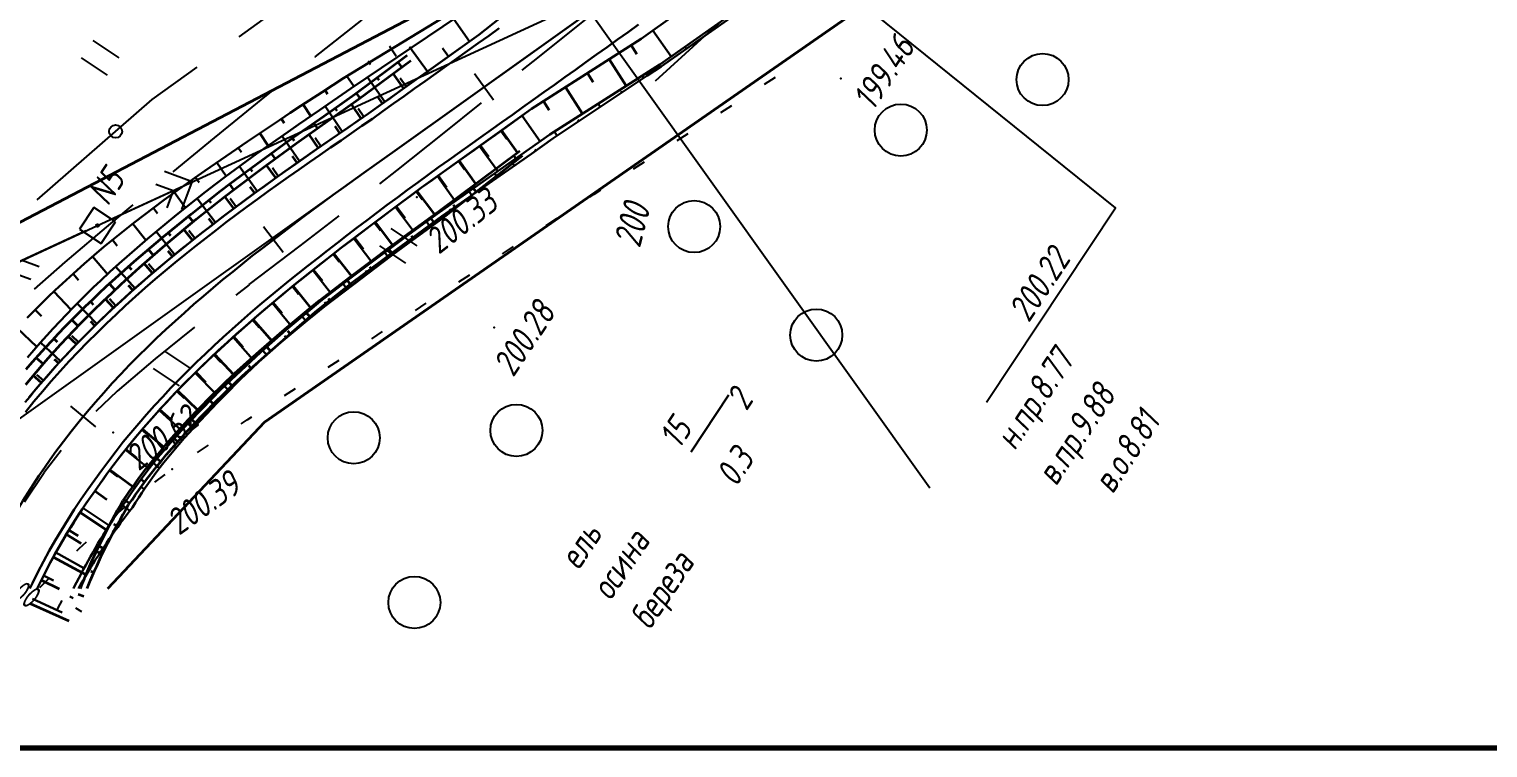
# Paper-space layout 'Лист1' of a CAD drawing. Header units: millimetres. Extents: x -631 to 409, y -3 to 286.
# Drawn here: x -573.6 to -461.5, y 0.6 to 55.8 of the extents above; entities that cross this region are included whole.
import ezdxf

# ---------------------------------------------------------------- set-up
doc = ezdxf.new("R2010")
doc.units = ezdxf.units.MM
doc.linetypes.add('CONTI', pattern=[0])
for name, color, linetype, lineweight in [('10', 1, 'Continuous', 35), ('КОПИЯ_ОСЬ_13_ОТКОСЫ', 7, 'Continuous', 30), ('КОПИЯ_ОСЬ_ГРАНИЦЫ_ПОЛОС', 7, 'Continuous', 30), ('ОСЬ_ВЕРХ_ПОКРЫТИЯ_ГРАНИЦЫ_ПОЛОС', 7, 'Continuous', 30), ('ОСЬ_ВЕРХ_ПОКРЫТИЯ_ОСЬ', 1, 'Continuous', 30), ('Ось_примыкания', 1, 'Continuous', 35)]:
    doc.layers.add(name, color=color, linetype=linetype, lineweight=lineweight)
for name, color, linetype in [('_Оформление', 7, 'Continuous'), ('GOR_BDEFAULT', 212, 'CONTI'), ('NAD_MDEFAULT', 7, 'CONTI'), ('PI_OTDEFAULT', 172, 'CONTI'), ('PI_TTDEFAULT', 5, 'CONTI'), ('PLN_O', 7, 'CONTI'), ('SIT_LDEFAULT', 7, 'CONTI'), ('USLZNDEFAULT', 7, 'CONTI'), ('ZAPSKDEFAULT', 7, 'CONTI'), ('КОПИЯ_ОСЬ_ТАНГЕНСЫ', 1, 'Continuous'), ('ОСЬ_ВЕРХ_ПОКРЫТИЯ_ОТКОСЫ', 7, 'Continuous'), ('ОСЬ_ВЕРХ_ПОКРЫТИЯ_ПИКЕТЫ', 1, 'Continuous')]:
    doc.layers.add(name, color=color, linetype=linetype)
doc.styles.add('eskd', font='isocpeur.ttf', dxfattribs={"width": 1.2, "height": 2})
doc.styles.add('SHRFT', font='isocpeui.ttf')

# ---------------------------------------------------------------- blocks, each defined once
blk = doc.blocks.new('BL_2011')
at = {"color": 0}
for p, q in [((0, 0), (0, 2.4)), ((1.6, 0), (1.6, 2.4))]:
    blk.add_line(p, q, dxfattribs=at)
blk = doc.blocks.new('BL_2004')
at = {"color": 0}
blk.add_circle((0, 0), 2, dxfattribs=at)
blk = doc.blocks.new('BL_27')
at = {"color": 0}
for p, q in [((1, 1), (-1, 1)), ((-1, 1), (-1, -1)), ((1, -1), (1, 1)), ((-1, -1), (1, -1))]:
    blk.add_line(p, q, dxfattribs=at)
blk.add_circle((0, 0), 0.1, dxfattribs=at)

psp = doc.layouts.new('Лист1')

# ---------------------------------------------------------------- linework, layer by layer
at = {"ltscale": 7}
psp.add_lwpolyline([(-504.38, 20.56), (-560.51, 99.21)], dxfattribs=at)
at = {"linetype": 'Continuous'}
psp.add_lwpolyline([(-500.03, 27.17), (-490.11, 42.11), (-517.47, 64.17)], dxfattribs=at)
at = {"layer": '10'}
for points in [[(-92.37, 258.43), (-170.38, 249.03), (-226.68, 234.41), (-242.31, 227.91), (-240.32, 222.54), (-285.42, 203.07), (-319.07, 188.56), (-323.09, 192.71), (-345.73, 183.06), (-454.27, 132.44), (-502.54, 98.35), (-496.17, 91.76), (-522.51, 73.93), (-531.79, 66.03), (-540.25, 58.84), (-582.85, 36.58), (-595.47, 25.73), (-599.68, 15.14)], [(358.59, 198.79), (260.03, 220.95), (172.12, 231.93), (84.45, 235.37), (-3.92, 238.51), (-96.69, 237.8), (-169.26, 228.22), (-179.86, 225.38), (-179.86, 225.38), (-219.76, 204.92), (-333.48, 155.76), (-439.31, 106.41), (-511.15, 56.46), (-555.55, 25.63), (-567.6, 12.84)], [(-567.6, 12.84), (-555.55, 25.63), (-511.15, 56.46), (-439.31, 106.41), (-333.48, 155.76), (-219.76, 204.92), (-179.86, 225.38), (-179.86, 225.38), (-169.26, 228.22), (-96.69, 237.8), (-3.92, 238.51), (84.45, 235.37), (172.12, 231.93), (260.03, 220.95), (358.59, 198.79)], [(-599.68, 15.14), (-595.47, 25.73), (-582.85, 36.58), (-540.25, 58.84), (-531.79, 66.03), (-522.51, 73.93), (-496.17, 91.76), (-502.54, 98.35), (-454.27, 132.44), (-345.73, 183.06)]]:
    psp.add_lwpolyline(points, dxfattribs=at)
at = {"layer": '_Оформление', "lineweight": 70, "ltscale": 200}
psp.add_lwpolyline([(409.25, 286.47), (-630.97, 286.47), (-630.97, 0.59), (409.25, 0.59)], close=True, dxfattribs=at)
at = {"layer": 'GOR_BDEFAULT', "color": 212, "elevation": 200, "flags": 128}
for points in [[(-504.55, 73.48), (-504.91, 72.82), (-505.75, 72.06), (-509.86, 67.37), (-513.08, 63.64), (-515.67, 60.57), (-518.28, 58.35), (-520.8, 56.13), (-523.19, 53.94), (-525.49, 51.84)], [(-571.14, 11.91), (-571.29, 11.63), (-571.53, 11.15)], [(-569.59, 11.04), (-570.04, 11.33)]]:
    psp.add_lwpolyline(points, dxfattribs=at)
at = {"layer": 'NAD_MDEFAULT', "color": 0}
psp.add_line((-522.74, 23.36), (-519.83, 27.74), dxfattribs=at)
at = {"layer": 'PI_TTDEFAULT', "color": 5}
for p in [(-511.21, 52.06, 199.46), (-543.83, 42.93, 200.33), (-537.88, 32.92, 200.28), (-567.19, 24.85, 200.62), (-562.65, 22.01, 200.39)]:
    psp.add_point(p, dxfattribs=at)
at = {"layer": 'PLN_O'}
for p, q in [((-557.49, 55.27), (-544.52, 64.64)), ((-564.19, 50.43), (-560.73, 52.93)), ((-573.03, 42.73), (-564.19, 50.43))]:
    psp.add_line(p, q, dxfattribs=at)
psp.add_circle((-566.99, 47.99), 0.5, dxfattribs=at)
at = {"layer": 'SIT_LDEFAULT', "color": 7}
for p, q in [((-568.38, 40.76), (-517.55, 64.15)), ((-551.65, 53.73), (-548.04, 56.57)), ((-530.54, 56.84), (-534.42, 53.75)), ((-551.68, 53.71), (-551.65, 53.73)), ((-534.43, 53.75), (-535.75, 52.69)), ((-517.08, 51.62), (-516.24, 52.16)), ((-559.4, 47.48), (-555.38, 50.74)), ((-555.38, 50.74), (-554.8, 51.2)), ((-538.87, 50.19), (-541.89, 47.77)), ((-520.44, 49.45), (-519.6, 49.99)), ((-562.56, 44.89), (-559.4, 47.48)), ((-541.89, 47.77), (-545.38, 44.97)), ((-523.8, 47.28), (-522.96, 47.82)), ((-561.11, 44.11), (-563.24, 44.9)), ((-545.38, 44.97), (-546.69, 43.95)), ((-527.16, 45.12), (-526.32, 45.66)), ((-567.47, 41.18), (-561.11, 44.11)), ((-563.89, 43.92), (-562.57, 43.44)), ((-561.9, 41.99), (-561.11, 44.11)), ((-562.57, 43.44), (-563.06, 42.11)), ((-530.53, 42.94), (-530.18, 43.16)), ((-530.19, 43.17), (-529.68, 43.49)), ((-567.37, 40.91), (-565.65, 42.34)), ((-610.49, 21.23), (-568.38, 40.76)), ((-570.88, 37.93), (-567.37, 40.91)), ((-549.83, 41.5), (-552.82, 39.2)), ((-533.88, 40.76), (-533.04, 41.31)), ((-569.29, 40.35), (-575.64, 37.4)), ((-552.82, 39.2), (-556.74, 36.21)), ((-537.24, 38.58), (-536.4, 39.13)), ((-575.64, 37.4), (-573.52, 36.62)), ((-572.86, 37.58), (-574.19, 38.07)), ((-573.24, 35.85), (-570.87, 37.93)), ((-556.72, 36.2), (-557.76, 35.39)), ((-540.59, 36.41), (-539.75, 36.95)), ((-543.94, 34.23), (-543.1, 34.77)), ((-560.93, 32.94), (-563.96, 30.5)), ((-547.3, 32.05), (-546.46, 32.6)), ((-563.96, 30.5), (-566.88, 28.01)), ((-550.65, 29.87), (-549.81, 30.41)), ((-554, 27.68), (-553.16, 28.23)), ((-566.88, 28.01), (-568.51, 26.44)), ((-557.34, 25.5), (-556.87, 25.82)), ((-556.87, 25.82), (-556.51, 26.04)), ((-560.69, 23.3), (-559.85, 23.86)), ((-571.17, 23.46), (-572.49, 21.75)), ((-572.48, 21.74), (-574, 19.48)), ((-563.97, 21.01), (-563.17, 21.62)), ((-567.05, 18.45), (-566.29, 19.1)), ((-569.97, 15.74), (-569.79, 15.91)), ((-569.79, 15.91), (-569.24, 16.42)), ((-572.82, 12.91), (-572.12, 13.62))]:
    psp.add_line(p, q, dxfattribs=at)
at = {"layer": 'КОПИЯ_ОСЬ_13_ОТКОСЫ'}
for points in [[(-573.02, 12.84), (-572.92, 13.04), (-572.75, 13.4), (-572.57, 13.75), (-572.39, 14.11), (-572.2, 14.47), (-572.02, 14.82), (-571.83, 15.17), (-571.63, 15.52), (-571.44, 15.87), (-571.24, 16.22), (-571.04, 16.56), (-570.84, 16.91), (-570.63, 17.25), (-570.42, 17.59), (-570.21, 17.93), (-569.99, 18.27), (-569.78, 18.61), (-569.56, 18.94), (-569.34, 19.27), (-569.11, 19.6), (-568.88, 19.93), (-568.65, 20.26), (-568.42, 20.58), (-568.19, 20.91), (-567.91, 21.29), (-567.64, 21.68), (-567.35, 22.06), (-567.07, 22.44), (-566.79, 22.81), (-566.4, 23.3), (-566.01, 23.79), (-565.62, 24.27), (-565.22, 24.75), (-564.81, 25.24), (-564.39, 25.72), (-563.96, 26.2), (-563.53, 26.68), (-563.09, 27.15), (-562.65, 27.62), (-562.21, 28.09), (-561.76, 28.55), (-559.9, 30.38), (-557.98, 32.15), (-556.01, 33.89), (-553.98, 35.59), (-551.86, 37.3), (-549.61, 39.05), (-547.33, 40.78), (-545.79, 41.94), (-543.47, 43.67), (-535.01, 49.71), (-526.58, 55.11), (-503.54, 71.55)], [(-570.23, 12.84), (-570.18, 12.96), (-570, 13.3), (-569.83, 13.64), (-569.65, 13.97), (-569.48, 14.31), (-569.29, 14.65), (-569.11, 14.98), (-568.92, 15.31), (-568.73, 15.64), (-568.54, 15.97), (-568.35, 16.3), (-568.15, 16.63), (-567.95, 16.95), (-567.75, 17.27), (-567.54, 17.6), (-567.34, 17.92), (-567.13, 18.24), (-566.91, 18.55), (-566.7, 18.87), (-566.48, 19.18), (-566.26, 19.49), (-566.01, 19.87), (-565.75, 20.24), (-565.49, 20.61), (-565.23, 20.98), (-564.96, 21.34), (-564.51, 21.95), (-564.13, 22.43), (-563.74, 22.91), (-563.34, 23.38), (-562.95, 23.84), (-562.54, 24.31), (-562.13, 24.77), (-561.71, 25.23), (-561.29, 25.69), (-559.54, 27.49), (-558.95, 28.08), (-557.73, 29.25), (-555.85, 30.99), (-553.91, 32.7), (-551.91, 34.38), (-551.23, 34.93), (-549.01, 36.65), (-546.74, 38.35), (-545.98, 38.92), (-544.44, 40.05), (-542.11, 41.75), (-533.6, 47.74), (-525.15, 53.12), (-502.02, 69.41)], [(-570.23, 12.84), (-570.18, 12.96), (-570, 13.3), (-569.83, 13.64), (-569.65, 13.97), (-569.48, 14.31), (-569.29, 14.65), (-569.11, 14.98), (-568.92, 15.31), (-568.73, 15.64), (-568.54, 15.97), (-568.35, 16.3), (-568.15, 16.63), (-567.95, 16.95), (-567.75, 17.27), (-567.54, 17.6), (-567.34, 17.92), (-567.13, 18.24), (-566.91, 18.55), (-566.7, 18.87), (-566.48, 19.18), (-566.26, 19.49), (-566.01, 19.87), (-565.75, 20.24), (-565.49, 20.61), (-565.23, 20.98), (-564.96, 21.34), (-564.51, 21.95), (-564.13, 22.43), (-563.74, 22.91), (-563.34, 23.38), (-562.95, 23.84), (-562.54, 24.31), (-562.13, 24.77), (-561.71, 25.23), (-561.29, 25.69), (-559.54, 27.49), (-558.95, 28.08), (-557.73, 29.25), (-555.85, 30.99), (-553.91, 32.7), (-551.91, 34.38), (-551.23, 34.93), (-549.01, 36.65), (-546.74, 38.35), (-545.98, 38.92), (-544.44, 40.05), (-542.11, 41.75), (-533.6, 47.74), (-525.15, 53.12), (-502.02, 69.41)], [(-573.94, 27.17), (-573.6, 27.59), (-573.25, 28.02), (-572.79, 28.56), (-572.32, 29.1), (-571.85, 29.63), (-571.38, 30.16), (-570.89, 30.69), (-570.39, 31.22), (-569.89, 31.74), (-569.38, 32.25), (-568.88, 32.76), (-568.36, 33.26), (-567.85, 33.76), (-567.33, 34.26), (-566.63, 34.91), (-565.92, 35.55), (-565.21, 36.18), (-563.05, 38.02), (-560.86, 39.8), (-558.63, 41.51), (-556.34, 43.21), (-553.95, 44.93), (-551.54, 46.61), (-549.94, 47.72), (-547.54, 49.36), (-539.07, 55.41), (-531.23, 61.62)], [(-573.8, 33.65), (-573.26, 34.19), (-572.72, 34.73), (-572.18, 35.26), (-571.63, 35.79), (-571.08, 36.3), (-570.52, 36.81), (-569.96, 37.31), (-569.4, 37.81), (-568.65, 38.47), (-567.89, 39.11), (-565.58, 40.96), (-563.25, 42.72), (-560.91, 44.41), (-560.13, 44.95), (-556.86, 47.2), (-554.38, 48.86), (-553.56, 49.41), (-552.74, 49.94), (-551.1, 51.01), (-549.47, 52.07), (-539.73, 57.99)], [(-573.77, 30.6), (-573.29, 31.17), (-572.79, 31.73), (-572.29, 32.29), (-571.79, 32.83), (-571.28, 33.38), (-570.77, 33.91), (-570.25, 34.45), (-569.74, 34.97), (-569.21, 35.49), (-568.69, 36), (-568.15, 36.51), (-567.44, 37.18), (-566.73, 37.84), (-564.54, 39.74), (-562.32, 41.58), (-560.07, 43.34), (-559.32, 43.92), (-558.57, 44.49), (-556.15, 46.25), (-553.73, 47.96), (-552.92, 48.52), (-551.31, 49.63), (-548.91, 51.29), (-539.47, 57.65)], [(-573.77, 30.6), (-573.29, 31.17), (-572.79, 31.73), (-572.29, 32.29), (-571.79, 32.83), (-571.28, 33.38), (-570.77, 33.91), (-570.25, 34.45), (-569.74, 34.97), (-569.21, 35.49), (-568.69, 36), (-568.15, 36.51), (-567.44, 37.18), (-566.73, 37.84), (-564.54, 39.74), (-562.32, 41.58), (-560.07, 43.34), (-559.32, 43.92), (-558.57, 44.49), (-556.15, 46.25), (-553.73, 47.96), (-552.92, 48.52), (-551.31, 49.63), (-548.91, 51.28), (-539.47, 57.65)], [(-569.85, 12.84), (-569.7, 13.12), (-569.5, 13.46), (-569.31, 13.78), (-569.12, 14.11), (-568.93, 14.43), (-568.73, 14.75), (-568.53, 15.07), (-568.32, 15.39), (-568.12, 15.71), (-567.91, 16.02), (-567.7, 16.34), (-567.49, 16.65), (-567.27, 16.96), (-567.05, 17.27), (-566.83, 17.57), (-566.61, 17.88), (-566.38, 18.18), (-566.16, 18.48), (-565.93, 18.78), (-565.69, 19.08), (-565.46, 19.46), (-565.21, 19.83), (-564.97, 20.21), (-564.72, 20.58), (-564.47, 20.95), (-564.04, 21.56), (-563.66, 22.04), (-563.29, 22.52), (-562.9, 22.99), (-562.52, 23.45), (-562.12, 23.92), (-561.72, 24.39), (-561.31, 24.85), (-560.9, 25.31), (-559.19, 27.12), (-558.6, 27.71), (-557.41, 28.9), (-555.56, 30.65), (-553.65, 32.38), (-551.68, 34.08), (-551.01, 34.64), (-548.79, 36.36), (-546.53, 38.06), (-545.77, 38.63), (-544.23, 39.76), (-541.91, 41.47), (-535, 46.26), (-533.38, 47.43), (-526.15, 52.27), (-525.05, 52.97), (-518.5, 57.57)], [(-539.77, 54.91), (-540.99, 56.62)], [(-525.69, 55.74), (-524.27, 53.74)], [(-521.45, 55.5), (-521.49, 55.55)], [(-545.94, 54.54), (-545.41, 53.78)], [(-543.02, 52.59), (-544.39, 54.5)], [(-541.39, 53.75), (-541.85, 54.39)], [(-527.35, 54.62), (-526.91, 53.93)], [(-523.09, 54.35), (-523.19, 54.5)], [(-547.58, 53.39), (-547.4, 53.13)], [(-529.03, 53.54), (-527.72, 51.49)], [(-524.73, 53.2), (-524.76, 53.25)], [(-549.22, 52.24), (-548.67, 51.46)], [(-546.28, 50.27), (-547.65, 52.18)], [(-544.65, 51.43), (-545.11, 52.07)], [(-530.71, 52.46), (-530.28, 51.78)], [(-526.4, 52.11), (-526.5, 52.26)], [(-550.89, 51.15), (-550.7, 50.85)], [(-532.4, 51.38), (-531.09, 49.34)], [(-528.06, 50.99), (-528.11, 51.07)], [(-552.57, 50.06), (-551.99, 49.17)], [(-549.56, 47.98), (-550.89, 49.92)], [(-547.91, 49.11), (-548.35, 49.76)], [(-534.08, 50.3), (-533.65, 49.63)], [(-529.72, 49.88), (-529.88, 50.11)], [(-554.24, 48.96), (-554.03, 48.63)], [(-535.74, 49.19), (-534.34, 47.22)], [(-531.38, 48.77), (-531.45, 48.87)], [(-555.9, 47.85), (-555.25, 46.88)], [(-552.85, 45.7), (-554.19, 47.63)], [(-551.21, 46.85), (-551.65, 47.49)], [(-537.37, 48.02), (-536.91, 47.38)], [(-533.04, 47.65), (-533.25, 47.96)], [(-557.56, 46.72), (-557.32, 46.38)], [(-539, 46.86), (-537.61, 44.92)], [(-534.67, 46.49), (-534.75, 46.6)], [(-559.2, 45.59), (-558.48, 44.55)], [(-556.11, 43.38), (-557.47, 45.28)], [(-554.48, 44.55), (-554.94, 45.18)], [(-540.62, 45.7), (-540.17, 45.06)], [(-536.31, 45.35), (-536.54, 45.67)], [(-560.85, 44.45), (-560.57, 44.06)], [(-542.25, 44.54), (-540.88, 42.62)], [(-537.96, 44.21), (-538.03, 44.31)], [(-562.47, 43.28), (-561.63, 42.11)], [(-559.31, 40.99), (-560.73, 42.82)], [(-557.72, 42.2), (-558.18, 42.82)], [(-543.87, 43.37), (-543.41, 42.75)], [(-539.6, 43.07), (-539.81, 43.37)], [(-564.08, 42.09), (-563.76, 41.67)], [(-545.48, 42.17), (-544.09, 40.31)], [(-541.24, 41.93), (-541.31, 42.02)], [(-565.67, 40.89), (-564.67, 39.63)], [(-547.08, 40.97), (-546.62, 40.36)], [(-542.87, 40.76), (-543.08, 41.05)], [(-567.24, 39.64), (-566.87, 39.18)], [(-562.45, 38.51), (-563.88, 40.28)], [(-560.9, 39.77), (-561.37, 40.36)], [(-548.67, 39.76), (-547.29, 37.94)], [(-544.48, 39.58), (-544.55, 39.68)], [(-568.77, 38.36), (-567.61, 37.02)], [(-550.26, 38.54), (-549.79, 37.95)], [(-546.09, 38.39), (-546.3, 38.68)], [(-570.27, 37.03), (-569.84, 36.56)], [(-565.5, 35.92), (-566.99, 37.6)], [(-563.98, 37.23), (-564.47, 37.8)], [(-551.83, 37.31), (-550.45, 35.54)], [(-547.69, 37.19), (-547.76, 37.29)], [(-553.39, 36.06), (-552.92, 35.47)], [(-549.28, 35.98), (-549.5, 36.27)], [(-571.74, 35.68), (-570.41, 34.28)], [(-566.98, 34.58), (-567.47, 35.11)], [(-554.93, 34.79), (-553.48, 33.05)], [(-550.86, 34.76), (-550.94, 34.86)], [(-573.17, 34.28), (-572.69, 33.79)], [(-568.43, 33.2), (-569.95, 34.76)], [(-552.39, 33.46), (-552.64, 33.76)], [(-574.57, 32.85), (-573.06, 31.42)], [(-556.46, 33.49), (-555.95, 32.92)], [(-571.22, 30.33), (-572.77, 31.76)], [(-569.84, 31.78), (-570.35, 32.27)], [(-557.96, 32.17), (-556.44, 30.44)], [(-553.9, 32.15), (-554, 32.26)], [(-559.43, 30.82), (-558.91, 30.25)], [(-555.38, 30.81), (-555.68, 31.14)], [(-572.55, 28.84), (-573.06, 29.28)], [(-560.87, 29.43), (-559.25, 27.78)], [(-556.84, 29.44), (-556.95, 29.56)], [(-558.27, 28.04), (-558.62, 28.39)], [(-562.28, 28.01), (-561.72, 27.47)], [(-563.65, 26.55), (-561.93, 24.99)], [(-559.67, 26.61), (-559.8, 26.74)], [(-564.97, 25.05), (-564.38, 24.55)], [(-561.04, 25.15), (-561.44, 25.52)], [(-562.35, 23.65), (-562.51, 23.78)], [(-566.24, 23.51), (-564.43, 22.06)], [(-563.62, 22.1), (-564.09, 22.47)], [(-567.46, 21.92), (-566.81, 21.44)], [(-564.79, 20.48), (-564.98, 20.6)], [(-565.9, 18.81), (-566.44, 19.23)], [(-569.5, 19.02), (-567.49, 17.68)], [(-570.58, 17.33), (-569.88, 16.9)], [(-567.1, 17.21), (-567.23, 17.3)], [(-568.22, 15.55), (-568.63, 15.82)], [(-571.59, 15.61), (-569.43, 14.4)], [(-572.53, 13.84), (-571.77, 13.46)], [(-569.27, 13.85), (-569.36, 13.9)], [(-573.39, 12.04), (-571.1, 10.99)], [(-570.26, 12.1), (-570.52, 12.24)]]:
    psp.add_lwpolyline(points, dxfattribs=at)
at = {"layer": 'КОПИЯ_ОСЬ_ГРАНИЦЫ_ПОЛОС'}
psp.add_lwpolyline([(-537.49, 55.92), (-538.3, 55.34), (-539.12, 54.76), (-539.93, 54.18), (-540.74, 53.6), (-541.56, 53.02), (-542.37, 52.44), (-543.18, 51.86), (-544, 51.28), (-544.81, 50.7), (-545.62, 50.12), (-546.44, 49.54), (-547.25, 48.96), (-548.05, 48.41), (-548.86, 47.86), (-549.66, 47.3), (-550.47, 46.75), (-551.27, 46.19), (-552.08, 45.63), (-552.88, 45.07), (-553.69, 44.5), (-554.49, 43.93), (-555.29, 43.36), (-556.09, 42.78), (-556.89, 42.19), (-557.69, 41.6), (-558.48, 41), (-559.27, 40.4), (-560.06, 39.79), (-560.85, 39.17), (-561.63, 38.54), (-562.41, 37.91), (-563.18, 37.27), (-563.95, 36.62), (-564.71, 35.96), (-565.47, 35.29), (-566.22, 34.61), (-566.96, 33.92), (-567.7, 33.22), (-568.42, 32.51), (-569.15, 31.78), (-569.86, 31.05), (-570.56, 30.31), (-571.25, 29.55), (-571.94, 28.78), (-572.61, 28), (-573.27, 27.21), (-573.92, 26.4)], dxfattribs=at)
at = {"layer": 'КОПИЯ_ОСЬ_ТАНГЕНСЫ'}
psp.add_line((-592.68, 12.84), (-440.58, 121.41), dxfattribs=at)
at = {"layer": 'ОСЬ_ВЕРХ_ПОКРЫТИЯ_ГРАНИЦЫ_ПОЛОС'}
for points in [[(-543.47, 52.27), (-539.07, 55.41), (-531.23, 61.62), (-473.18, 103.04), (-468.27, 106.52), (-464.98, 108.83), (-462.1, 110.84), (-455.87, 115.1)], [(-536.99, 48.29), (-535.01, 49.71), (-526.58, 55.11), (-503.54, 71.55), (-468.79, 96), (-464.7, 98.86), (-461.43, 101.13)], [(-526.78, 56.2), (-527.58, 55.62), (-528.39, 55.04), (-529.2, 54.47), (-530.01, 53.89), (-530.82, 53.31), (-531.63, 52.73), (-532.44, 52.16), (-533.25, 51.58), (-534.06, 51), (-534.87, 50.42), (-535.67, 49.85), (-536.48, 49.27), (-537.29, 48.69), (-538.1, 48.11), (-538.91, 47.54), (-539.72, 46.96), (-540.53, 46.38), (-541.34, 45.81), (-542.15, 45.23), (-542.95, 44.65), (-543.76, 44.07), (-544.54, 43.49), (-545.32, 42.91), (-546.1, 42.33), (-546.87, 41.75), (-547.64, 41.17), (-548.41, 40.59), (-549.18, 40.01), (-549.94, 39.42), (-550.7, 38.84), (-551.45, 38.25), (-552.21, 37.66), (-552.95, 37.06), (-553.69, 36.47), (-554.43, 35.86), (-555.16, 35.26), (-555.89, 34.65), (-556.61, 34.03), (-557.32, 33.42), (-558.02, 32.79), (-558.72, 32.16), (-559.41, 31.53), (-560.09, 30.89), (-560.77, 30.24), (-561.43, 29.59), (-562.09, 28.93), (-562.74, 28.26), (-563.37, 27.59), (-564, 26.91), (-564.62, 26.22), (-565.22, 25.52), (-565.81, 24.82), (-566.4, 24.11), (-566.96, 23.4), (-567.52, 22.67), (-568.06, 21.94), (-568.59, 21.2), (-569.13, 20.45), (-569.66, 19.69), (-570.18, 18.91), (-570.68, 18.13), (-571.16, 17.34), (-571.64, 16.54), (-572.1, 15.73), (-572.54, 14.92), (-572.97, 14.09), (-573.38, 13.26), (-573.58, 12.84)], [(-573.92, 26.4), (-573.27, 27.21), (-572.61, 28), (-571.94, 28.78), (-571.25, 29.55), (-570.56, 30.31), (-569.86, 31.05), (-569.15, 31.78), (-568.42, 32.51), (-567.7, 33.22), (-566.96, 33.92), (-566.22, 34.61), (-565.47, 35.29), (-564.71, 35.96), (-563.95, 36.62), (-563.18, 37.27), (-562.41, 37.91), (-561.63, 38.54), (-560.85, 39.17), (-560.06, 39.79), (-559.27, 40.4), (-558.48, 41), (-557.69, 41.6), (-556.89, 42.19), (-556.09, 42.78), (-555.29, 43.36), (-554.49, 43.93), (-553.69, 44.5), (-552.88, 45.07), (-552.08, 45.63), (-551.27, 46.19), (-550.47, 46.75), (-549.66, 47.3), (-548.86, 47.86), (-548.05, 48.41), (-547.25, 48.96), (-546.44, 49.54), (-545.62, 50.12), (-544.81, 50.7), (-544, 51.28), (-543.19, 51.86)], [(-573.66, 27.52), (-572.99, 28.32), (-572.31, 29.11), (-571.63, 29.88), (-570.93, 30.65), (-570.22, 31.4), (-569.5, 32.13), (-568.78, 32.86), (-568.04, 33.58), (-567.3, 34.28), (-566.55, 34.97), (-565.8, 35.66), (-565.04, 36.33), (-564.27, 37), (-563.5, 37.65), (-562.72, 38.3), (-561.94, 38.93), (-561.16, 39.56), (-560.37, 40.18), (-559.58, 40.79), (-558.79, 41.4), (-557.99, 42), (-557.19, 42.59), (-556.39, 43.18), (-555.58, 43.76), (-554.78, 44.34), (-553.98, 44.91), (-553.17, 45.48), (-552.36, 46.04), (-551.56, 46.6), (-550.75, 47.16), (-549.94, 47.72), (-549.14, 48.27), (-548.34, 48.82), (-547.54, 49.37), (-546.73, 49.94), (-545.91, 50.52), (-545.1, 51.11), (-544.29, 51.69), (-543.47, 52.27)], [(-573.02, 12.84), (-572.93, 13.04), (-572.52, 13.86), (-572.1, 14.68), (-571.66, 15.49), (-571.2, 16.29), (-570.74, 17.08), (-570.25, 17.87), (-569.76, 18.64), (-569.25, 19.41), (-568.72, 20.16), (-568.18, 20.91), (-567.66, 21.65), (-567.12, 22.37), (-566.57, 23.09), (-566.01, 23.8), (-565.43, 24.5), (-564.84, 25.2), (-564.24, 25.89), (-563.63, 26.57), (-563.01, 27.24), (-562.38, 27.91), (-561.73, 28.58), (-561.08, 29.23), (-560.42, 29.88), (-559.75, 30.52), (-559.07, 31.16), (-558.38, 31.79), (-557.69, 32.42), (-556.99, 33.04), (-556.28, 33.66), (-555.56, 34.27), (-554.84, 34.87), (-554.11, 35.48), (-553.38, 36.08), (-552.64, 36.67), (-551.9, 37.27), (-551.15, 37.86), (-550.39, 38.44), (-549.64, 39.03), (-548.87, 39.61), (-548.11, 40.19), (-547.34, 40.77), (-546.57, 41.35), (-545.8, 41.93), (-545.02, 42.51), (-544.24, 43.09), (-543.47, 43.67), (-542.66, 44.24), (-541.86, 44.82), (-541.05, 45.4), (-540.24, 45.98), (-539.43, 46.55), (-538.62, 47.13), (-537.81, 47.71), (-537, 48.29), (-536.99, 48.29)], [(-573.02, 12.84), (-572.92, 13.04), (-572.75, 13.4), (-572.57, 13.75), (-572.39, 14.11), (-572.2, 14.47), (-572.02, 14.82), (-571.83, 15.17), (-571.63, 15.52), (-571.44, 15.87), (-571.24, 16.22), (-571.04, 16.56), (-570.84, 16.91), (-570.63, 17.25), (-570.42, 17.59), (-570.21, 17.93), (-569.99, 18.27), (-569.78, 18.61), (-569.56, 18.94), (-569.34, 19.27), (-569.11, 19.6), (-568.88, 19.93), (-568.65, 20.26), (-568.42, 20.58), (-568.19, 20.91), (-567.91, 21.29), (-567.64, 21.68), (-567.35, 22.06), (-567.07, 22.44), (-566.79, 22.81), (-566.4, 23.3), (-566.01, 23.79), (-565.62, 24.27), (-565.22, 24.75), (-564.81, 25.24), (-564.39, 25.72), (-563.96, 26.2), (-563.53, 26.68), (-563.09, 27.15), (-562.65, 27.62), (-562.21, 28.09), (-561.76, 28.55), (-559.9, 30.38), (-557.98, 32.15), (-556.01, 33.89), (-553.98, 35.59), (-551.86, 37.3), (-549.61, 39.05), (-547.33, 40.78), (-545.79, 41.94), (-543.47, 43.67), (-536.99, 48.29)]]:
    psp.add_lwpolyline(points, dxfattribs=at)
at = {"layer": 'ОСЬ_ВЕРХ_ПОКРЫТИЯ_ОСЬ'}
psp.add_lwpolyline([(-577.64, 12.84, -0.055386), (-571.59, 23.37), (-571.59, 23.37), (-571, 24.15), (-570.41, 24.92), (-569.8, 25.68), (-569.18, 26.43), (-568.55, 27.17), (-567.91, 27.9), (-567.25, 28.62), (-566.59, 29.33), (-565.92, 30.03), (-565.23, 30.72), (-564.54, 31.4), (-563.84, 32.08), (-563.13, 32.75), (-562.42, 33.4), (-561.7, 34.05), (-560.97, 34.7), (-560.23, 35.33), (-559.49, 35.96), (-558.75, 36.59), (-557.99, 37.2), (-557.24, 37.81), (-556.48, 38.42), (-555.71, 39.02), (-554.94, 39.61), (-554.17, 40.2), (-553.39, 40.79), (-552.61, 41.37), (-551.83, 41.95), (-551.05, 42.53), (-550.26, 43.1), (-549.48, 43.67), (-547.9, 44.8), (-545.53, 46.5), (-545.53, 46.5), (-477.42, 95.11)], format="xyb", dxfattribs=at)
at = {"layer": 'ОСЬ_ВЕРХ_ПОКРЫТИЯ_ОТКОСЫ'}
psp.add_lwpolyline([(-573.94, 27.17), (-573.6, 27.59), (-573.25, 28.02), (-572.79, 28.56), (-572.32, 29.1), (-571.85, 29.63), (-571.38, 30.16), (-570.89, 30.69), (-570.39, 31.22), (-569.89, 31.74), (-569.38, 32.25), (-568.88, 32.76), (-568.36, 33.26), (-567.85, 33.76), (-567.33, 34.26), (-566.63, 34.91), (-565.92, 35.55), (-565.21, 36.18), (-563.05, 38.02), (-560.86, 39.8), (-558.63, 41.51), (-556.34, 43.21), (-553.95, 44.93), (-551.54, 46.61), (-549.94, 47.72), (-547.54, 49.36), (-543.47, 52.27)], dxfattribs=at)
at = {"layer": 'ОСЬ_ВЕРХ_ПОКРЫТИЯ_ПИКЕТЫ'}
for p, q in [((-537.94, 50.38), (-539.4, 52.41)), ((-554.11, 38.68), (-555.63, 40.66)), ((-568.52, 25.27), (-570.44, 26.87))]:
    psp.add_line(p, q, dxfattribs=at)
at = {"layer": 'Ось_примыкания', "color": 0}
for p, q in [((-545.28, 53.31), (-544.99, 52.91)), ((-546.89, 52.11), (-546.75, 51.92)), ((-544.84, 51.29), (-545.65, 52.43)), ((-548.49, 50.92), (-548.21, 50.54)), ((-546.46, 50.13), (-546.86, 50.69)), ((-550.13, 49.77), (-549.99, 49.57)), ((-548.1, 48.98), (-548.86, 50.08)), ((-551.77, 48.62), (-551.48, 48.22)), ((-549.75, 47.85), (-550.12, 48.39)), ((-553.4, 47.47), (-553.25, 47.26)), ((-551.4, 46.71), (-552.12, 47.76)), ((-537.32, 48.06), (-536.11, 46.36)), ((-555.02, 46.3), (-554.72, 45.88)), ((-553.04, 45.57), (-553.39, 46.08)), ((-538.95, 46.9), (-538.33, 46.03)), ((-536.13, 45.82), (-536.39, 46.15)), ((-556.64, 45.12), (-556.48, 44.91)), ((-554.67, 44.41), (-555.38, 45.4)), ((-540.57, 45.73), (-539.31, 43.96)), ((-558.24, 43.93), (-557.92, 43.5)), ((-542.2, 44.57), (-541.56, 43.67)), ((-539.27, 43.35), (-539.59, 43.75)), ((-537.7, 44.58), (-537.85, 44.77)), ((-559.83, 42.7), (-559.66, 42.49)), ((-557.9, 42.06), (-558.59, 42.99)), ((-556.29, 43.25), (-556.64, 43.73)), ((-543.83, 43.4), (-542.48, 41.6)), ((-545.43, 42.21), (-544.76, 41.31)), ((-540.85, 42.11), (-541.02, 42.33)), ((-561.07, 39.62), (-561.74, 40.45)), ((-561.4, 41.47), (-561.04, 41.03)), ((-559.49, 40.85), (-559.83, 41.29)), ((-547.03, 41.01), (-545.7, 39.24)), ((-542.44, 40.9), (-542.79, 41.38)), ((-562.95, 40.2), (-562.77, 39.98)), ((-548.62, 39.8), (-547.96, 38.93)), ((-544.05, 39.72), (-544.23, 39.96)), ((-564.48, 38.91), (-564.09, 38.46)), ((-562.63, 38.37), (-562.95, 38.77)), ((-550.21, 38.58), (-548.87, 36.87)), ((-545.66, 38.53), (-546.01, 39.01)), ((-565.99, 37.6), (-565.78, 37.37)), ((-564.16, 37.08), (-564.8, 37.83)), ((-551.79, 37.35), (-551.12, 36.5)), ((-547.27, 37.34), (-547.44, 37.57)), ((-567.47, 36.26), (-567.05, 35.8)), ((-565.67, 35.77), (-565.99, 36.13)), ((-553.34, 36.1), (-552, 34.43)), ((-548.86, 36.14), (-549.23, 36.6)), ((-568.93, 34.9), (-568.71, 34.66)), ((-567.15, 34.42), (-567.78, 35.1)), ((-554.89, 34.83), (-554.2, 34.01)), ((-550.45, 34.91), (-550.63, 35.15)), ((-552.01, 33.67), (-552.38, 34.12)), ((-570.36, 33.5), (-569.88, 33.02)), ((-568.59, 33.04), (-568.91, 33.36)), ((-556.41, 33.53), (-555, 31.92)), ((-553.55, 32.39), (-553.74, 32.62)), ((-571.75, 32.06), (-571.5, 31.82)), ((-570, 31.62), (-570.64, 32.23)), ((-557.92, 32.21), (-557.21, 31.41)), ((-555.08, 31.1), (-555.45, 31.53)), ((-573.1, 30.58), (-572.57, 30.11)), ((-571.37, 30.16), (-571.69, 30.45)), ((-559.39, 30.86), (-557.93, 29.29)), ((-572.7, 28.66), (-573.33, 29.21)), ((-560.83, 29.47), (-560.07, 28.71)), ((-556.58, 29.77), (-556.76, 29.98)), ((-562.24, 28.06), (-560.68, 26.56)), ((-558.04, 28.42), (-558.42, 28.81)), ((-559.47, 27.02), (-559.67, 27.21)), ((-563.61, 26.6), (-562.81, 25.88)), ((-560.87, 25.58), (-561.26, 25.96)), ((-564.93, 25.1), (-563.29, 23.7)), ((-562.22, 24.11), (-562.42, 24.29)), ((-566.2, 23.55), (-565.36, 22.88)), ((-563.52, 22.59), (-563.93, 22.93)), ((-567.42, 21.97), (-565.66, 20.68)), ((-568.59, 20.35), (-567.67, 19.69)), ((-564.76, 21.02), (-564.97, 21.18)), ((-565.92, 19.39), (-566.35, 19.69)), ((-569.72, 18.69), (-567.66, 17.34)), ((-570.78, 17), (-569.64, 16.31)), ((-566.91, 17.66), (-567.14, 17.78)), ((-567.83, 15.88), (-568.28, 16.1)), ((-571.77, 15.26), (-569.27, 13.89)), ((-572.7, 13.49), (-571.34, 12.81)), ((-568.67, 14.07), (-568.89, 14.16)), ((-569.44, 12.22), (-569.87, 12.39)), ((-573.56, 11.68), (-570.6, 10.35))]:
    psp.add_line(p, q, dxfattribs=at)
for points in [[(-573.87, 29.71), (-573.38, 30.27), (-572.89, 30.82), (-572.39, 31.37), (-571.88, 31.92), (-571.38, 32.45), (-570.87, 32.98), (-570.35, 33.51), (-569.83, 34.03), (-569.31, 34.54), (-568.78, 35.05), (-568.25, 35.55), (-567.71, 36.05), (-567, 36.7), (-565.56, 37.98), (-563.37, 39.86), (-561.16, 41.66), (-558.93, 43.41), (-558.18, 43.98), (-555.78, 45.75), (-553.38, 47.48), (-552.58, 48.05), (-550.98, 49.17), (-548.6, 50.84), (-544.56, 53.85)], [(-573.91, 28.54), (-572.67, 29.99), (-572.19, 30.54), (-571.7, 31.09), (-571.2, 31.63), (-570.7, 32.17), (-570.2, 32.69), (-569.69, 33.22), (-569.18, 33.73), (-568.67, 34.25), (-567.97, 34.92), (-567.27, 35.58), (-566.57, 36.24), (-565.15, 37.53), (-562.99, 39.41), (-560.81, 41.23), (-558.59, 42.98), (-557.85, 43.55), (-555.47, 45.34), (-553.08, 47.07), (-552.29, 47.65), (-550.7, 48.78), (-548.32, 50.46), (-544.28, 53.44)], [(-569.7, 12.84), (-569.68, 12.89), (-569.53, 13.26), (-569.38, 13.62), (-569.23, 13.99), (-569.08, 14.35), (-568.92, 14.71), (-568.76, 15.07), (-568.59, 15.43), (-568.43, 15.79), (-568.24, 16.18), (-568.05, 16.56), (-567.86, 16.95), (-567.66, 17.34), (-567.46, 17.72), (-567.26, 18.1), (-567.05, 18.48), (-566.84, 18.86), (-566.63, 19.23), (-566.41, 19.6), (-566.15, 19.98), (-565.89, 20.35), (-565.63, 20.72), (-565.37, 21.09), (-565.1, 21.45), (-564.64, 22.06), (-564.25, 22.54), (-563.86, 23.02), (-563.47, 23.49), (-563.07, 23.96), (-562.66, 24.42), (-562.25, 24.89), (-561.83, 25.35), (-561.41, 25.81), (-559.66, 27.61), (-557.84, 29.38), (-555.94, 31.1), (-553.99, 32.79), (-551.97, 34.46), (-551.29, 35.01), (-549.07, 36.73), (-546.8, 38.43), (-546.03, 39), (-544.5, 40.13), (-542.16, 41.83), (-535.92, 46.5)], [(-569.19, 12.84), (-569.08, 13.11), (-568.93, 13.48), (-568.77, 13.84), (-568.61, 14.2), (-568.45, 14.57), (-568.29, 14.93), (-568.12, 15.28), (-567.95, 15.64), (-567.78, 16), (-567.6, 16.35), (-567.42, 16.7), (-567.24, 17.05), (-567.04, 17.43), (-566.83, 17.81), (-566.63, 18.18), (-566.42, 18.55), (-566.2, 18.92), (-565.99, 19.29), (-565.73, 19.66), (-565.48, 20.03), (-565.22, 20.4), (-564.95, 20.76), (-564.69, 21.12), (-564.23, 21.72), (-563.85, 22.2), (-563.46, 22.67), (-563.07, 23.14), (-562.67, 23.6), (-562.27, 24.06), (-561.86, 24.52), (-561.44, 24.98), (-561.02, 25.43), (-559.28, 27.21), (-558.78, 27.71), (-558.28, 28.19), (-557.77, 28.68), (-557.25, 29.16), (-556.74, 29.63), (-556.21, 30.1), (-554.28, 31.79), (-552.29, 33.45), (-551.61, 33.99), (-550.93, 34.54), (-548.71, 36.25), (-546.45, 37.95), (-545.69, 38.52), (-544.15, 39.65), (-541.82, 41.35), (-535.71, 46.14)]]:
    psp.add_lwpolyline(points, dxfattribs=at)

# ---------------------------------------------------------------- block references
at = {"layer": 'USLZNDEFAULT', "color": 7, "rotation": 56.41206077923889}
psp.add_blockref('BL_27', (-568.38, 40.76), dxfattribs=at)
at = {"layer": 'ZAPSKDEFAULT', "color": 7, "rotation": 56.41206077923889}
for name, p in [('BL_2011', (-567.61, 52.32)), ('BL_2004', (-495.71, 51.97)), ('BL_2004', (-506.61, 48.09)), ('BL_2004', (-522.5, 40.67)), ('BL_2011', (-544.68, 37.85)), ('BL_2004', (-513.11, 32.33)), ('BL_2011', (-562.09, 28.43)), ('BL_2004', (-548.68, 24.43)), ('BL_2004', (-536.17, 25)), ('BL_2004', (-544.02, 11.77))]:
    psp.add_blockref(name, p, dxfattribs=at)

# ---------------------------------------------------------------- texts
at = {"layer": 'GOR_BDEFAULT', "color": 212, "style": 'SHRFT', "width": 0.75}
for height, rotation, p in [(2.126, 75.2366, (-526.68, 38.95, 200)), (1.722, 332.1549, (-575.97, 12.51, 200))]:
    psp.add_text('200', height=height, rotation=rotation, dxfattribs=at).set_placement(p)
at = {"layer": 'NAD_MDEFAULT', "color": 7, "style": 'eskd', "oblique": 10, "width": 0.8}
for s, p in [('N5', (-567.58, 42.16)), ('н.пр.8.77', (-497.85, 23.38)), (' 2', (-519.05, 25.57)), ('в.пр.9.88', (-494.68, 20.64)), (' 15', (-524.21, 22.63)), ('в.о.8.81', (-490.33, 20.03)), (' 0.3', (-519.84, 19.72)), (' ель', (-531.95, 13.33)), ('осина', (-528.93, 11.82)), ('береза', (-525.92, 9.56))]:
    psp.add_text(s, height=2, rotation=56.4121, dxfattribs=at).set_placement(p)
at = {"layer": 'PI_OTDEFAULT', "color": 172, "style": 'eskd', "oblique": 10, "width": 0.8}
for s, rotation, p in [('199.46', 56.4121, (-508.75, 49.48)), ('200.33', 38.0698, (-542.15, 38.47)), ('200.22', 56.4121, (-496.77, 33.21)), ('200.28', 56.4121, (-536.42, 29.01)), ('200.62', 37.3081, (-565.24, 21.82)), ('200.39', 35.4755, (-562.13, 16.87))]:
    psp.add_text(s, height=2, rotation=rotation, dxfattribs=at).set_placement(p)

doc.saveas('drawing.dxf')
